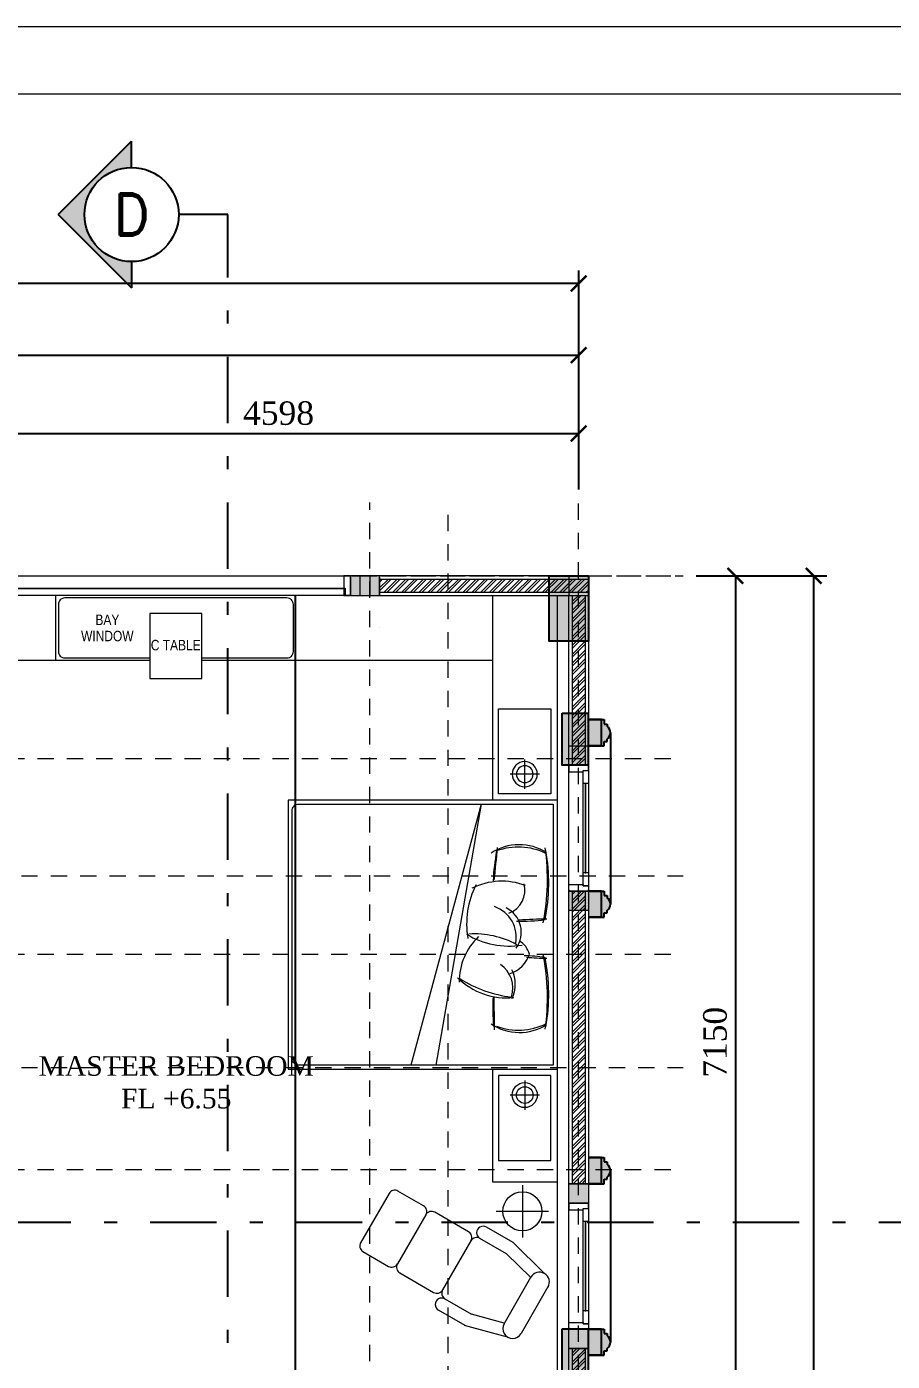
# Model space of a CAD drawing. Header units: millimetres. Extents: x -9564 to 494436, y -140371 to 4257.
# Drawn here: x 66.03 to 72.66, y 120.62 to 130.85 of the extents above; entities that cross this region are included whole.
import ezdxf
from ezdxf.enums import TextEntityAlignment as Align

# ---------------------------------------------------------------- set-up
doc = ezdxf.new("R2010")
doc.units = ezdxf.units.MM
doc.header["$MEASUREMENT"] = 0
for name, pattern in [('DASHDOTX2', [50.8, 25.4, -12.7, 0, -12.7]), ('DASHED2', [0.375, 0.25, -0.125]), ('HIDDEN2', [0.1875, 0.125, -0.0625]), ('SLD-Solid', [0])]:
    doc.linetypes.add(name, pattern=pattern)
doc.layers.get('DEFPOINTS').update_dxf_attribs({"lineweight": 18})
for name, color, linetype in [('1', 5, 'Continuous'), ('TEXT', 4, 'Continuous'), ('WALL', 90, 'Continuous')]:
    doc.layers.add(name, color=color, linetype=linetype)
for name, color, linetype, lineweight in [('28-Arsiran', 252, 'Continuous', 5), ('8', 8, 'Continuous', 5), ('AS', 8, 'HIDDEN2', 5), ('DIM', 1, 'Continuous', 5), ('DINDING', 1, 'Continuous', 20), ('DOOR OPENING', 4, 'SLD-Solid', 5), ('FURNITURE', 25, 'Continuous', 5), ('HATCH', 8, 'Continuous', 13), ('KOL', 5, 'Continuous', 18), ('LEGEND', 1, 'DASHED2', 50), ('TEXT 1', 210, 'Continuous', 5), ('XR-KOP A3_MOZART$0$A-TXTKOP', 3, 'Continuous', 5), ('XR-KOP A3_MOZART$0$KOP-A1$0$A-GRSKOP', 1, 'Continuous', 5)]:
    doc.layers.add(name, color=color, linetype=linetype, lineweight=lineweight)
doc.styles.add('Arial Narrow', font='ARIALN.TTF')
doc.styles.add('HAND', font='ROMAND.SHX', dxfattribs={"width": 0.8, "height": 250})
doc.styles.add('ROMAND', font='romand.shx', dxfattribs={"width": 0.7})
doc.styles.add('style1', font='times.ttf', dxfattribs={"height": 0.15})
doc.styles.add('style2', font='times.ttf', dxfattribs={"height": 0.18})
doc.styles.add('XR-KOP A3_MOZART$0$ROMAND', font='romand.shx', dxfattribs={"height": 2, "bigfont": 'bigfont.shx'})
doc.dimstyles.new('ISO-25', dxfattribs={"dimtxt": 0.18, "dimasz": 0.12, "dimexe": 0.1, "dimexo": 0.1, "dimgap": 0.0625, "dimtad": 1, "dimtoh": 1, "dimdec": 0, "dimlfac": 1000, "dimtxsty": 'style2', "dimblk": 'ARCHTICK', "dimcen": 0.15, "dimclrd": 1, "dimclre": 1, "dimclrt": 4, "dimadec": 0, "dimazin": 0, "dimtfac": 1, "dimtdec": 0, "dimtmove": 0, "dimatfit": 3, "dimldrblk": 'OBLIQUE', "dimfxl": 1, "dimarcsym": 0})
pattern_1 = [(45, (-224.555595, -137.640266), (-0.0336759605, 0.0336759605), []), (45, (-224.533144, -137.640266), (-0.0336759605, 0.0336759605), [])]
pattern_2 = [(0, (0, 0), (0, 6.985), [5.08, -1.905]), (90, (0, 0), (-6.985, 4e-16), [5.08, -1.905])]

# ---------------------------------------------------------------- blocks, each defined once
blk = doc.blocks.new('as2')
at = {"layer": 'AS'}
for p, q in [((253.815, 142.109), (253.815, 163.539)), ((254.415, 141.72), (254.415, 163.539)), ((255.415, 142.031), (255.415, 163.539)), ((242.945, 162.978), (256.215, 162.978)), ((245.805, 162.978), (256.215, 162.978)), ((242.945, 161.578), (256.215, 161.578)), ((242.371, 160.678), (256.215, 160.678)), ((242.945, 160.078), (256.215, 160.078)), ((242.371, 159.208), (256.215, 159.208)), ((242.945, 158.428), (256.215, 158.428))]:
    blk.add_line(p, q, dxfattribs=at)
blk = doc.blocks.new('hsdh')
at = {"layer": 'XR-KOP A3_MOZART$0$KOP-A1$0$A-GRSKOP', "color": 0, "linetype": 'Continuous', "lineweight": 5}
blk.add_lwpolyline([(145480.1, 82601), (107945.4, 82601), (107945.4, 56196.5), (145480.1, 56196.5)], close=True, dxfattribs=at)
at = {"layer": 'XR-KOP A3_MOZART$0$KOP-A1$0$A-GRSKOP', "color": 5, "linetype": 'Continuous', "lineweight": 5}
blk.add_lwpolyline([(145016.9, 82137.7), (108408.6, 82137.7), (108408.6, 56659.8), (145016.9, 56659.8)], close=True, dxfattribs=at)
blk = doc.blocks.new('BED 2000')
at = {"layer": 'FURNITURE', "color": 8, "transparency": 33554687}
for q in [(175005, 22347), (175195, 22347)]:
    blk.add_line((175544, 24347), q, dxfattribs=at)
at = {"layer": 'FURNITURE', "transparency": 33554687}
blk.add_lwpolyline([(176095, 24347), (176095, 22347), (174145, 22347, -0.414214), (174095, 22397), (174095, 24297, -0.414214), (174145, 24347)], format="xyb", close=True, dxfattribs=at)
for centre, radius, start, end in [((175836, 23647), 389, 57.51, 123.8336), ((177104, 23709), 1469, 169.0351, 178.0508), ((174627, 23744), 1434, 348.6475, 9.9575), ((175702, 23243), 513, 69.3026, 116.5026), ((175686, 23689), 192, 291.4295, 14.3652), ((176093, 23429), 661, 153.0538, 189.663), ((175643, 23365), 208, 324.1671, 63.8421), ((175836, 24954), 1505, 269.1536, 277.5533), ((175843, 22989), 468, 132.9496, 180.891), ((175757, 23884), 625, 238.6542, 279.1977), ((175751, 23153), 168, 14.8052, 59.5226), ((175686, 23274), 240, 289.6286, 341.146), ((175889, 22377), 807, 79.6769, 91.1523), ((174627, 22889), 1434, 350.0425, 11.3525), ((175739, 23400), 538, 225.5269, 275.813), ((175558, 22966), 247, 333.7853, 26.6916), ((177083, 22780), 1451, 176.323, 185.3952), ((175836, 22986), 389, 236.1664, 302.49)]:
    blk.add_arc(centre, radius, start, end, dxfattribs=at)
at = {"layer": 'FURNITURE', "color": 8, "transparency": 33554687}
for centre, radius, start, end in [((164078, 25042), 11636, 353.6953, 354.9352), ((175828, 23538), 480, 63.8667, 110.3164), ((174295, 23770), 1756, 349.1093, 7.897), ((175564, 23327), 248, 348.0413, 70.8342), ((176052, 20553), 2913, 90.1063, 94.3312), ((175497, 22693), 659, 61.0456, 94.1497), ((175566, 22938), 220, 341.8746, 55.2032), ((176051, 24694), 1528, 264.0189, 269.8522), ((174295, 22863), 1756, 352.103, 10.8907), ((175884, 23796), 934, 237.3804, 263.3034), ((164123, 22632), 11522, 359.9292, 1.1752), ((175828, 23095), 480, 249.6836, 296.1333)]:
    blk.add_arc(centre, radius, start, end, dxfattribs=at)
blk = doc.blocks.new('TABLE LAMP')
at = {"layer": 'FURNITURE', "color": 8}
for p, q in [((164711, 22181), (164711, 21957)), ((164823, 22069), (164599, 22069))]:
    blk.add_line(p, q, dxfattribs=at)
for radius in [96, 64]:
    blk.add_circle((164711, 22069), radius, dxfattribs=at)
blk = doc.blocks.new('17')
at = {"transparency": 33554687}
for p, q in [((7870, 4970), (8282, 4970)), ((7794, 4895), (7708, 4564)), ((7873, 4819), (7808, 4568)), ((8282, 4819), (7870, 4819)), ((8279, 4819), (8344, 4568)), ((8358, 4895), (8444, 4564)), ((7708, 4568), (7708, 4332)), ((7808, 4568), (7808, 4332)), ((8344, 4332), (8344, 4568)), ((8444, 4568), (8444, 4332)), ((7808, 4232), (7808, 3933)), ((7858, 4282), (8294, 4282)), ((8344, 3933), (8344, 4232)), ((7808, 3833), (7808, 3607)), ((7858, 3883), (8294, 3883)), ((8344, 3607), (8344, 3833)), ((7858, 3557), (8294, 3557))]:
    blk.add_line(p, q, dxfattribs=at)
for centre, radius, start, end in [((7870, 4895), 75.7, 90, 270), ((8282, 4895), 75.7, 270, 90), ((7758, 4332), 50, 180, 0), ((7858, 4332), 50, 180, 270), ((8294, 4332), 50, 270, 0), ((8394, 4332), 50, 180, 0), ((7858, 4232), 50, 90, 180), ((8294, 4232), 50, 0, 90), ((7858, 3933), 50, 180, 270), ((8294, 3933), 50, 270, 0), ((7858, 3833), 50, 90, 180), ((8294, 3833), 50, 0, 90), ((7858, 3607), 50, 180, 270), ((8294, 3607), 50, 270, 0)]:
    blk.add_arc(centre, radius, start, end, dxfattribs=at)
blk = doc.blocks.new('KOLOM PRAKTIS')
at = {"layer": 'HATCH'}
h = blk.add_hatch(color=256, dxfattribs=at)
h.dxf.hatch_style = 1
h.paths.add_polyline_path([(-75, 75), (-75, -75), (75, -75), (75, 75)])
at = {"layer": 'KOL'}
blk.add_lwpolyline([(-75, -75), (75, -75), (75, 75), (-75, 75)], close=True, dxfattribs=at)
blk = doc.blocks.new('KSK 3A')
at = {"layer": 'DOOR OPENING', "linetype": 'Continuous'}
blk.add_line((0, 0), (0, 150), dxfattribs=at)
blk.add_lwpolyline([(50, 95), (40, 95), (40, 150), (5, 150), (5, 145), (0, 145), (0, 5), (5, 5), (5, 0), (50, 0)], close=True, dxfattribs=at)
blk = doc.blocks.new('_ArchTick')
at = {"color": 0, "linetype": 'ByBlock', "const_width": 0.15}
blk.add_lwpolyline([(-0.5, -0.5), (0.5, 0.5)], dxfattribs=at)
blk = doc.blocks.new('*D336')
at = {"layer": 'DEFPOINTS', "color": 0, "transparency": 16777216}
for p in [(294.369, 168.872), (294.369, 161.722), (294.769, 161.722)]:
    blk.add_point(p, dxfattribs=at)
at = {"layer": 'DIM', "color": 1, "lineweight": -2, "transparency": 16777216}
for p, q in [((294.469, 168.872), (294.869, 168.872)), ((294.769, 168.872), (294.769, 161.722)), ((294.469, 161.722), (294.869, 161.722))]:
    blk.add_line(p, q, dxfattribs=at)
at = {"layer": 'DIM', "color": 1, "lineweight": -2, "transparency": 16777216, "xscale": 0.12, "yscale": 0.12, "zscale": 0.12}
for p, rotation in [((294.769, 168.872), 90), ((294.769, 161.722), 270)]:
    blk.add_blockref('_ArchTick', p, dxfattribs=dict(at, rotation=rotation))
at = {"layer": 'DIM', "color": 4, "transparency": 16777216, "insert": (294.614, 165.297), "char_height": 0.18, "attachment_point": 5, "rotation": 90, "style": 'style2'}
blk.add_mtext('7150', dxfattribs=at)
blk = doc.blocks.new('_Oblique')
at = {"color": 0, "linetype": 'ByBlock', "lineweight": -2}
blk.add_line((-0.5, -0.5), (0.5, 0.5), dxfattribs=at)
blk = doc.blocks.new('*D347')
at = {"layer": 'DEFPOINTS', "color": 0, "transparency": 16777216}
for p in [(294.769, 168.872), (295.369, 168.872), (294.769, 151.072)]:
    blk.add_point(p, dxfattribs=at)
at = {"layer": 'DIM', "color": 1, "lineweight": -2, "transparency": 16777216}
for p, q in [((294.869, 168.872), (295.469, 168.872)), ((295.369, 151.072), (295.369, 168.872)), ((294.869, 151.072), (295.469, 151.072))]:
    blk.add_line(p, q, dxfattribs=at)
at = {"layer": 'DIM', "color": 1, "lineweight": -2, "transparency": 16777216, "xscale": 0.12, "yscale": 0.12, "zscale": 0.12}
for p, rotation in [((295.369, 168.872), 90), ((295.369, 151.072), 270)]:
    blk.add_blockref('_ArchTick', p, dxfattribs=dict(at, rotation=rotation))
at = {"layer": 'DIM', "color": 4, "transparency": 16777216, "insert": (295.214, 159.972), "char_height": 0.18, "attachment_point": 5, "rotation": 90, "style": 'style2'}
blk.add_mtext('17800', dxfattribs=at)
blk = doc.blocks.new('*D358')
at = {"layer": 'DEFPOINTS', "color": 0, "transparency": 16777216}
for p in [(293.569, 169.964), (288.971, 169.434), (293.569, 169.434)]:
    blk.add_point(p, dxfattribs=at)
at = {"layer": 'DIM', "color": 1, "lineweight": -2, "transparency": 16777216}
for p, q in [((288.971, 169.534), (288.971, 170.064)), ((293.569, 169.534), (293.569, 170.064)), ((288.971, 169.964), (293.569, 169.964))]:
    blk.add_line(p, q, dxfattribs=at)
at = {"layer": 'DIM', "color": 1, "lineweight": -2, "transparency": 16777216, "xscale": 0.12, "yscale": 0.12, "zscale": 0.12, "rotation": 180}
blk.add_blockref('_ArchTick', (288.971, 169.964), dxfattribs=at)
at = {"layer": 'DIM', "color": 1, "lineweight": -2, "transparency": 16777216, "xscale": 0.12, "yscale": 0.12, "zscale": 0.12}
blk.add_blockref('_ArchTick', (293.569, 169.964), dxfattribs=at)
at = {"layer": 'DIM', "color": 4, "transparency": 16777216, "insert": (291.27, 170.118), "char_height": 0.18, "attachment_point": 5, "style": 'style2'}
blk.add_mtext('4598', dxfattribs=at)
blk = doc.blocks.new('*D359')
at = {"layer": 'DEFPOINTS', "color": 0, "transparency": 16777216}
for p in [(293.569, 170.564), (283.974, 169.964), (293.569, 169.964)]:
    blk.add_point(p, dxfattribs=at)
at = {"layer": 'DIM', "color": 1, "lineweight": -2, "transparency": 16777216}
for p, q in [((283.974, 170.064), (283.974, 170.664)), ((293.569, 170.064), (293.569, 170.664)), ((283.974, 170.564), (293.569, 170.564))]:
    blk.add_line(p, q, dxfattribs=at)
at = {"layer": 'DIM', "color": 1, "lineweight": -2, "transparency": 16777216, "xscale": 0.12, "yscale": 0.12, "zscale": 0.12, "rotation": 180}
blk.add_blockref('_ArchTick', (283.974, 170.564), dxfattribs=at)
at = {"layer": 'DIM', "color": 1, "lineweight": -2, "transparency": 16777216, "xscale": 0.12, "yscale": 0.12, "zscale": 0.12}
blk.add_blockref('_ArchTick', (293.569, 170.564), dxfattribs=at)
at = {"layer": 'DIM', "color": 4, "transparency": 16777216, "insert": (288.771, 170.718), "char_height": 0.18, "attachment_point": 5, "style": 'style2'}
blk.add_mtext('9595', dxfattribs=at)
blk = doc.blocks.new('*D360')
at = {"layer": 'DEFPOINTS', "color": 0, "transparency": 16777216}
for p in [(283.974, 171.113), (283.974, 170.564), (293.569, 170.564)]:
    blk.add_point(p, dxfattribs=at)
at = {"layer": 'DIM', "color": 1, "lineweight": -2, "transparency": 16777216}
for p, q in [((283.974, 170.664), (283.974, 171.213)), ((293.569, 170.664), (293.569, 171.213)), ((293.569, 171.113), (283.974, 171.113))]:
    blk.add_line(p, q, dxfattribs=at)
at = {"layer": 'DIM', "color": 1, "lineweight": -2, "transparency": 16777216, "xscale": 0.12, "yscale": 0.12, "zscale": 0.12, "rotation": 180}
blk.add_blockref('_ArchTick', (283.974, 171.113), dxfattribs=at)
at = {"layer": 'DIM', "color": 1, "lineweight": -2, "transparency": 16777216, "xscale": 0.12, "yscale": 0.12, "zscale": 0.12}
blk.add_blockref('_ArchTick', (293.569, 171.113), dxfattribs=at)
at = {"layer": 'DIM', "color": 4, "transparency": 16777216, "insert": (288.771, 171.267), "char_height": 0.18, "attachment_point": 5, "style": 'style2'}
blk.add_mtext('9595', dxfattribs=at)
blk = doc.blocks.new('ARAH-4')
blk.add_hatch(color=8).paths.add_polyline_path([(-4.5, 0), (-7, 0), (0, -7), (7, 0), (4.5, 0, -1)])
at = {"color": 9}
for p, q in [((0, -7), (-7, 0)), ((-4.5, 0), (-7, 0)), ((0, -7), (7, 0)), ((4.5, 0), (7, 0))]:
    blk.add_line(p, q, dxfattribs=at)
blk.add_circle((0, 0), 4.5, dxfattribs=at)
at = {"color": 4, "style": 'ROMAND'}
blk.add_attdef('A', text='', height=4, dxfattribs=at).set_placement((0, 0), align=Align.MIDDLE_CENTER)
blk = doc.blocks.new('pot2')
at = {"layer": '1', "linetype": 'DASHDOTX2', "ltscale": 0.02}
for points in [[(170.505, 148.839), (170.882, 148.839), (170.882, 171.641), (170.505, 171.641)], [(160.243, 164.296), (160.243, 163.919), (176.635, 163.919), (176.635, 164.296)]]:
    blk.add_lwpolyline(points, dxfattribs=at)
ref = blk.add_blockref('ARAH-4', (170.144, 171.641), dxfattribs=dict(xscale=0.08021946471751398, yscale=0.08021946471751398, zscale=0.08021946471751398, rotation=270))
ref.add_attrib('A', 'D', dxfattribs={"color": 4, "height": 0.321, "style": 'ROMAND'}).set_placement((170.144, 171.641), align=Align.MIDDLE_CENTER)
blk = doc.blocks.new('k4')
at = {"true_color": 0x636466}
h = blk.add_hatch(dxfattribs=at)
h.set_pattern_fill('ANGLE', color=251)
h.set_pattern_definition(pattern_2)
h.paths.add_polyline_path([(210.558, -20.392), (210.358, -20.392), (210.358, -20.792), (210.558, -20.792)])
h = blk.add_hatch(color=251, dxfattribs=at)
h.dxf.hatch_style = 1
h.paths.add_polyline_path([(210.558, -20.594), (210.358, -20.594), (210.358, -20.792), (210.558, -20.792)])
h.paths.add_polyline_path([(210.558, -20.392), (210.358, -20.392), (210.358, -20.594), (210.558, -20.594)])
for p, q in [((210.358, -20.392), (210.558, -20.392)), ((210.558, -20.392), (210.558, -20.792)), ((210.558, -20.792), (210.358, -20.792))]:
    blk.add_line(p, q)
blk.add_lwpolyline([(210.358, -20.392), (210.558, -20.392), (210.558, -20.792), (210.358, -20.792)], close=True)
blk = doc.blocks.new('kolom1')
at = {"true_color": 0x636466}
h = blk.add_hatch(dxfattribs=at)
h.set_pattern_fill('ANGLE', color=251)
h.set_pattern_definition(pattern_2)
h.paths.add_polyline_path([(201.312, -20.514), (201.612, -20.514), (201.612, -20.014), (201.312, -20.014)])
h = blk.add_hatch(color=251, dxfattribs=at)
h.dxf.hatch_style = 1
h.paths.add_polyline_path([(201.612, -20.014), (201.312, -20.014), (201.312, -20.514), (201.612, -20.514)])
blk.add_lwpolyline([(201.612, -20.014), (201.612, -20.514), (201.312, -20.514), (201.312, -20.014)], close=True)
blk = doc.blocks.new('KL3')
at = {"color": 244, "lineweight": -2, "true_color": 0x991b1e}
blk.add_line((357.173, -307.682), (357.173, -307.682), dxfattribs=at)
for name, p in [('kolom1', (157.161, -287.269)), ('k4', (148.214, -287.942)), ('k4', (148.214, -292.662))]:
    blk.add_blockref(name, p)
blk = doc.blocks.new('fim4')
at = {"layer": 'DIM'}
for base, p1, p2, picture, middle in [((283.9735, 171.1129), (293.5685, 170.5635), (283.9735, 170.5635), '*D360', (288.771, 171.2672)), ((293.5685, 170.5635), (283.9735, 169.9635), (293.5685, 169.9635), '*D359', (288.771, 170.7178)), ((293.56852, 169.96351), (288.97101, 169.43389), (293.56852, 169.43389), '*D358', (291.26977, 170.11782))]:
    dim = blk.add_linear_dim(base=base, p1=p1, p2=p2, dimstyle='ISO-25', dxfattribs=at)
    dim.commit()
    dim.dimension.update_dxf_attribs({"geometry": picture, "text_midpoint": middle})
for base, p1, p2, picture, middle in [((294.7687, 161.7224), (294.3685, 168.8724), (294.3685, 161.7224), '*D336', (294.6144, 165.2974)), ((295.3687, 168.8724), (294.7687, 151.0724), (294.7687, 168.8724), '*D347', (295.2144, 159.9724))]:
    dim = blk.add_linear_dim(base=base, p1=p1, p2=p2, angle=90, dimstyle='ISO-25', dxfattribs=at)
    dim.commit()
    dim.dimension.update_dxf_attribs({"geometry": picture, "text_midpoint": middle})
blk = doc.blocks.new('A$C2a879c63')
h = blk.add_hatch(color=8)
h.dxf.hatch_style = 1
h.paths.add_polyline_path([(99.3461, 24.2348), (99.2461, 24.2348), (99.2461, 24.0873), (99.3461, 24.0873)])
h.paths.add_polyline_path([(99.3461, 24.0873), (99.2461, 24.0873), (99.2461, 24.0348), (99.3461, 24.0348)])
h = blk.add_hatch(color=8)
h.dxf.hatch_style = 1
h.paths.add_polyline_path([(99.3891, 24.0854), (99.3891, 24.0685), (99.367, 24.0685), (99.367, 24.0348), (99.3461, 24.0348), (99.2461, 24.0348), (99.2461, 24.0848), (99.2461, 24.0848), (99.2461, 24.1823), (99.3916, 24.1823, -0.4997944)])
h.paths.add_polyline_path([(99.3891, 24.1841, -0.0125893), (99.3916, 24.1823), (99.2461, 24.1823), (99.2461, 24.2348), (99.3461, 24.2348), (99.367, 24.2348), (99.367, 24.201), (99.3891, 24.201)])
h = blk.add_hatch(color=8)
h.dxf.hatch_style = 1
h.paths.add_polyline_path([(99.3461, 22.921), (99.2461, 22.921), (99.2461, 22.7735), (99.3461, 22.7735)])
h.paths.add_polyline_path([(99.3461, 22.7735), (99.2461, 22.7735), (99.2461, 22.721), (99.3461, 22.721)])
h = blk.add_hatch(color=8)
h.dxf.hatch_style = 1
h.paths.add_polyline_path([(99.3891, 22.7717), (99.3891, 22.7548), (99.367, 22.7548), (99.367, 22.721), (99.3461, 22.721), (99.2461, 22.721), (99.2461, 22.771), (99.2461, 22.771), (99.2461, 22.8685), (99.3916, 22.8685, -0.4997944)])
h.paths.add_polyline_path([(99.3891, 22.8703, -0.0125893), (99.3916, 22.8685), (99.2461, 22.8685), (99.2461, 22.921), (99.3461, 22.921), (99.367, 22.921), (99.367, 22.8872), (99.3891, 22.8872)])
h = blk.add_hatch(color=8)
h.dxf.hatch_style = 1
h.paths.add_polyline_path([(99.3461, 20.8785), (99.2461, 20.8785), (99.2461, 20.731), (99.3461, 20.731)])
h.paths.add_polyline_path([(99.3461, 20.731), (99.2461, 20.731), (99.2461, 20.6785), (99.3461, 20.6785)])
h = blk.add_hatch(color=8)
h.dxf.hatch_style = 1
h.paths.add_polyline_path([(99.3891, 20.7292), (99.3891, 20.7123), (99.367, 20.7123), (99.367, 20.6785), (99.3461, 20.6785), (99.2461, 20.6785), (99.2461, 20.7285), (99.2461, 20.7285), (99.2461, 20.826), (99.3916, 20.826, -0.4997944)])
h.paths.add_polyline_path([(99.3891, 20.8278, -0.0125893), (99.3916, 20.826), (99.2461, 20.826), (99.2461, 20.8785), (99.3461, 20.8785), (99.367, 20.8785), (99.367, 20.8447), (99.3891, 20.8447)])
h = blk.add_hatch(color=8)
h.dxf.hatch_style = 1
h.paths.add_polyline_path([(99.3461, 19.5647), (99.2461, 19.5647), (99.2461, 19.4172), (99.3461, 19.4172)])
h.paths.add_polyline_path([(99.3461, 19.4172), (99.2461, 19.4172), (99.2461, 19.3647), (99.3461, 19.3647)])
h = blk.add_hatch(color=8)
h.dxf.hatch_style = 1
h.paths.add_polyline_path([(99.3891, 19.4154), (99.3891, 19.3985), (99.367, 19.3985), (99.367, 19.3647), (99.3461, 19.3647), (99.2461, 19.3647), (99.2461, 19.4147), (99.2461, 19.4147), (99.2461, 19.5122), (99.3916, 19.5122, -0.4997944)])
h.paths.add_polyline_path([(99.3891, 19.5141, -0.0125893), (99.3916, 19.5122), (99.2461, 19.5122), (99.2461, 19.5647), (99.3461, 19.5647), (99.367, 19.5647), (99.367, 19.531), (99.3891, 19.531)])
at = {"layer": '28-Arsiran'}
h = blk.add_hatch(dxfattribs=at)
h.set_pattern_fill('ANSI32', color=256, scale=0.005)
h.set_pattern_definition(pattern_1)
h.paths.add_polyline_path([(99.2461, 25.2123), (99.2461, 25.3123), (97.6461, 25.3123), (97.6461, 25.2123)])
h = blk.add_hatch(dxfattribs=at)
h.set_pattern_fill('ANSI32', color=256, scale=0.005)
h.set_pattern_definition([(45, (-224.555595, -134.910266), (-0.0336759605, 0.0336759605), []), (45, (-224.533144, -134.910266), (-0.0336759605, 0.0336759605), [])])
h.paths.add_polyline_path([(99.2211, 22.921), (99.1211, 22.921), (99.1211, 20.6786), (99.2211, 20.6786)])
h.paths.add_polyline_path([(99.1211, 23.8848), (99.2211, 23.8848), (99.2211, 25.1873), (99.1211, 25.1873)])
h = blk.add_hatch(dxfattribs=at)
h.set_pattern_fill('ANSI32', color=256, scale=0.005)
h.set_pattern_definition(pattern_1)
h.paths.add_polyline_path([(99.1211, 19.4146), (99.1211, 18.2623), (99.2211, 18.2623), (99.2211, 19.4146)])
for p, q in [((97.0022, 18.2623), (97.0022, 25.1873)), ((99.3461, 24.2348), (99.2461, 24.2348)), ((99.2461, 24.2348), (99.3461, 24.2348)), ((99.3461, 24.0348), (99.3461, 24.2348)), ((99.3461, 24.2348), (99.367, 24.2348)), ((99.367, 24.2348), (99.367, 24.201)), ((99.367, 24.201), (99.3891, 24.201)), ((99.3891, 24.201), (99.3891, 24.1841)), ((99.367, 24.0348), (99.367, 24.0685)), ((99.367, 24.0685), (99.3891, 24.0685)), ((99.3891, 24.0685), (99.3891, 24.0854)), ((99.4146, 24.1348), (99.4146, 22.821)), ((99.2461, 24.0348), (99.3461, 24.0348)), ((99.3461, 24.0348), (99.2461, 24.0348)), ((99.3461, 24.0348), (99.367, 24.0348)), ((99.3461, 22.921), (99.2461, 22.921)), ((99.2461, 22.921), (99.3461, 22.921)), ((99.3461, 22.721), (99.3461, 22.921)), ((99.3461, 22.921), (99.367, 22.921)), ((99.367, 22.921), (99.367, 22.8872)), ((99.367, 22.8872), (99.3891, 22.8872)), ((99.3891, 22.8872), (99.3891, 22.8703)), ((99.2461, 22.721), (99.3461, 22.721)), ((99.3461, 22.721), (99.2461, 22.721)), ((99.3461, 22.721), (99.367, 22.721)), ((99.367, 22.721), (99.367, 22.7548)), ((99.367, 22.7548), (99.3891, 22.7548)), ((99.3891, 22.7548), (99.3891, 22.7717)), ((99.3461, 20.8785), (99.2461, 20.8785)), ((99.2461, 20.8785), (99.3461, 20.8785)), ((99.3461, 20.6785), (99.3461, 20.8785)), ((99.3461, 20.8785), (99.367, 20.8785)), ((99.367, 20.8785), (99.367, 20.8447)), ((99.367, 20.8447), (99.3891, 20.8447)), ((99.3891, 20.8447), (99.3891, 20.8278)), ((99.4146, 20.7785), (99.4146, 19.4647)), ((99.2461, 20.6785), (99.3461, 20.6785)), ((99.3461, 20.6785), (99.2461, 20.6785)), ((99.3461, 20.6785), (99.367, 20.6785)), ((99.367, 20.6785), (99.367, 20.7123)), ((99.367, 20.7123), (99.3891, 20.7123)), ((99.3891, 20.7123), (99.3891, 20.7292)), ((99.3461, 19.5647), (99.2461, 19.5647)), ((99.2461, 19.5647), (99.3461, 19.5647)), ((99.3461, 19.3647), (99.3461, 19.5647)), ((99.3461, 19.5647), (99.367, 19.5647)), ((99.367, 19.5647), (99.367, 19.531)), ((99.367, 19.531), (99.3891, 19.531)), ((99.3891, 19.531), (99.3891, 19.5141)), ((99.2461, 19.3647), (99.3461, 19.3647)), ((99.3461, 19.3647), (99.2461, 19.3647)), ((99.3461, 19.3647), (99.367, 19.3647)), ((99.367, 19.3647), (99.367, 19.3985)), ((99.367, 19.3985), (99.3891, 19.3985)), ((99.3891, 19.3985), (99.3891, 19.4154))]:
    blk.add_line(p, q)
for centre in [(99.354, 24.1348), (99.354, 22.821), (99.354, 20.7785), (99.354, 19.4647)]:
    blk.add_arc(centre, 0.0606, 305.44619, 54.55381)
at = {"layer": '8', "transparency": 33554508}
blk.add_line((99.2461, 25.3373), (97.6461, 25.3373), dxfattribs=at)
at = {"layer": '8'}
for p, q in [((97.6461, 25.3123), (99.2461, 25.3123)), ((97.6461, 25.2123), (99.2461, 25.2123)), ((99.1211, 25.1873), (99.1211, 23.8848)), ((99.2211, 25.1873), (99.2211, 23.8848)), ((99.1211, 22.921), (99.1211, 20.6785)), ((99.2211, 22.921), (99.2211, 20.6785)), ((99.1211, 21.7722), (99.1211, 20.6835)), ((99.2211, 21.7722), (99.2211, 20.6835)), ((99.1211, 19.4147), (99.1211, 18.1173)), ((99.2211, 19.4147), (99.2211, 18.1173))]:
    blk.add_line(p, q, dxfattribs=at)
at = {"layer": '8', "transparency": 33554687}
for p, q in [((95.1661, 24.6873), (95.1661, 25.1873)), ((97.0061, 24.6873), (97.0061, 25.1873)), ((98.5111, 25.1873), (98.5111, 23.6173)), ((99.0061, 25.1873), (99.0061, 18.2673)), ((95.8861, 24.6873), (94.7661, 24.6873)), ((98.5111, 24.6873), (96.2861, 24.6873)), ((99.0061, 23.6173), (96.9461, 23.6173)), ((96.9461, 23.6173), (96.9461, 21.5573)), ((96.9461, 21.5573), (99.0061, 21.5573)), ((98.5111, 21.5573), (98.5111, 20.6923)), ((98.5111, 20.6923), (99.0061, 20.6923)), ((98.7404, 20.6665), (98.7404, 20.2665)), ((98.9404, 20.4665), (98.5404, 20.4665))]:
    blk.add_line(p, q, dxfattribs=at)
blk.add_lwpolyline([(96.2861, 24.7073), (96.9361, 24.7073, 0.4142136), (96.9861, 24.7573), (96.9861, 25.1173, 0.4142136), (96.9361, 25.1673), (95.2361, 25.1673, 0.4142136), (95.1861, 25.1173), (95.1861, 24.7573, 0.4142136), (95.2361, 24.7073), (95.8861, 24.7073)], format="xyb", dxfattribs=at)
for points in [[(95.8861, 24.5493), (96.2861, 24.5493), (96.2861, 25.0493), (95.8861, 25.0493)], [(98.5586, 24.3173), (98.9586, 24.3173), (98.9586, 23.6673), (98.5586, 23.6673)], [(98.5586, 20.8573), (98.9586, 20.8573), (98.9586, 21.5073), (98.5586, 21.5073)]]:
    blk.add_lwpolyline(points, close=True, dxfattribs=at)
blk.add_circle((98.7404, 20.4665), 0.15, dxfattribs=at)
at = {"layer": 'DINDING'}
for points in [[(97.6461, 25.1873), (99.2461, 25.1873), (99.2461, 25.3373), (97.6461, 25.3373)], [(99.2461, 25.1873), (99.2461, 20.6785), (99.0961, 20.6785), (99.0961, 25.1873)], [(99.2461, 19.4147), (99.2461, 18.2623), (99.0961, 18.2623), (99.0961, 19.4147)]]:
    blk.add_lwpolyline(points, close=True, dxfattribs=at)
at = {"layer": 'DOOR OPENING', "linetype": 'Continuous'}
for p, q in [((99.0961, 23.8847), (99.2461, 23.8848)), ((99.0961, 22.921), (99.2461, 22.921)), ((99.0961, 20.5285), (99.2461, 20.5285)), ((99.0961, 19.5647), (99.2461, 19.5648))]:
    blk.add_line(p, q, dxfattribs=at)
at = {"layer": 'DOOR OPENING', "linetype": 'Continuous', "transparency": 33554687}
for p, q in [((99.2061, 22.961), (99.2061, 23.8448)), ((99.2461, 23.8448), (99.2461, 23.7448)), ((99.2461, 23.7448), (99.2061, 23.7448)), ((99.2461, 23.061), (99.2061, 23.061)), ((99.2461, 22.961), (99.2061, 22.961)), ((99.2061, 19.6048), (99.2061, 20.4885)), ((99.2461, 20.4885), (99.2461, 20.3885)), ((99.2461, 20.3885), (99.2061, 20.3885)), ((99.2461, 19.7048), (99.2061, 19.7048)), ((99.2461, 19.6048), (99.2061, 19.6048))]:
    blk.add_line(p, q, dxfattribs=at)
for points in [[(94.7661, 25.3373), (97.4236, 25.3373), (97.4236, 25.1873), (94.7661, 25.1873)], [(94.8061, 25.2423), (97.3836, 25.2423), (97.3836, 25.2373), (94.8061, 25.2373)], [(99.0961, 22.921), (99.0961, 23.8847), (99.2461, 23.8848), (99.2461, 22.921)], [(99.2261, 23.7448), (99.2204, 23.7448), (99.2204, 23.061), (99.2261, 23.061)], [(99.0961, 19.5647), (99.0961, 20.5285), (99.2461, 20.5285), (99.2461, 19.5648)], [(99.2261, 20.3885), (99.2204, 20.3885), (99.2204, 19.7048), (99.2261, 19.7048)]]:
    blk.add_lwpolyline(points, close=True, dxfattribs=at)
at = {"layer": 'DOOR OPENING', "color": 8, "linetype": 'Continuous', "ltscale": 0.75, "transparency": 33554687}
blk.add_lwpolyline([(97.3736, 25.1873), (97.3836, 25.1873), (97.3836, 25.2373), (97.3736, 25.2373)], close=True, dxfattribs=at)
at = {"layer": 'DOOR OPENING', "linetype": 'Continuous'}
for points in [[(99.2061, 23.8348), (99.2061, 23.8448), (99.2461, 23.8448), (99.2461, 23.8798), (99.2411, 23.8798), (99.2411, 23.8848), (99.1011, 23.8847), (99.1011, 23.8797), (99.0961, 23.8797), (99.0961, 23.8347)], [(99.2061, 22.971), (99.2061, 22.961), (99.2461, 22.961), (99.2461, 22.926), (99.2411, 22.926), (99.2411, 22.921), (99.1011, 22.921), (99.1011, 22.926), (99.0961, 22.926), (99.0961, 22.971)], [(99.2061, 20.4785), (99.2061, 20.4885), (99.2461, 20.4885), (99.2461, 20.5235), (99.2411, 20.5235), (99.2411, 20.5285), (99.1011, 20.5285), (99.1011, 20.5235), (99.0961, 20.5235), (99.0961, 20.4785)], [(99.2061, 19.6148), (99.2061, 19.6048), (99.2461, 19.6048), (99.2461, 19.5698), (99.2411, 19.5698), (99.2411, 19.5648), (99.1011, 19.5647), (99.1011, 19.5697), (99.0961, 19.5697), (99.0961, 19.6147)]]:
    blk.add_lwpolyline(points, close=True, dxfattribs=at)
for name, p in [('pot2', (-74.3974, -143.5351)), ('fim4', (-194.3974, -143.5351)), ('KL3', (-259.5266, 332.6194))]:
    blk.add_blockref(name, p)
at = {"layer": '8', "transparency": 33554687, "xscale": 0.000999999999999998, "yscale": 0.000999999999999998, "zscale": 0.000999999999999998, "rotation": 239.999999999999}
blk.add_blockref('17', (98.5674, 29.1876), dxfattribs=at)
at = {"layer": 'DINDING'}
blk.add_blockref('as2', (-156.2437, -137.6403), dxfattribs=at)
at = {"layer": 'DOOR OPENING', "color": 8, "transparency": 33554687, "xscale": 0.001, "yscale": 0.001, "zscale": 0.001, "rotation": 180}
blk.add_blockref('KSK 3A', (97.4236, 25.3373), dxfattribs=at)
at = {"layer": 'FURNITURE', "linetype": 'Continuous', "transparency": 33554687, "xscale": -0.001, "yscale": 0.001, "zscale": 0.001, "rotation": 180}
blk.add_blockref('TABLE LAMP', (-65.9523, 45.8859), dxfattribs=at)
at = {"layer": 'FURNITURE', "linetype": 'Continuous', "transparency": 33554687, "xscale": 0.001, "yscale": 0.001, "zscale": 0.001}
for name, p in [('BED 2000', (-77.1187, -0.7595)), ('TABLE LAMP', (-65.9523, -0.7114))]:
    blk.add_blockref(name, p, dxfattribs=at)
at = {"layer": 'LEGEND', "xscale": 0.00111896417510141, "yscale": 0.00111896417510141, "zscale": 0.00111896417510141}
blk.add_blockref('hsdh', (-36.787, -62.8819), dxfattribs=at)
at = {"layer": 'WALL', "transparency": 33554687, "xscale": 0.001, "yscale": 0.001, "zscale": 0.001}
for p in [(97.4986, 25.2623), (97.5711, 25.2623), (99.1711, 25.2623)]:
    blk.add_blockref('KOLOM PRAKTIS', p, dxfattribs=at)
at = {"layer": 'WALL', "transparency": 33554687, "xscale": -0.001, "yscale": 0.001, "zscale": 0.001, "rotation": 180}
for p in [(99.1711, 23.9598), (99.1711, 22.846), (99.1711, 20.6035), (99.1711, 19.4897)]:
    blk.add_blockref('KOLOM PRAKTIS', p, dxfattribs=at)
at = {"color": 4, "style": 'HAND'}
for tag, height, rotation, p in [('DRY.WASHER', 0.054, 0, (11.9366, 24.9122)), ('PATIO', 0.135, 0, (20.9666, 21.5696)), ('GENSET', 0.135, 0, (18.2157, 17.1045)), ('PLANTERBOX', 0.135, 90, (22.169, 13.2959)), ('PLANTERBOX', 0.135, 0, (18.5224, 11.5633)), ('PATIO', 0.135, 0, (400.0395, 10.821)), ('CARPORT', 0.135, 0, (12.157, 9.7744)), ('CARPORT', 0.135, 0, (20.6202, 9.7744))]:
    blk.add_attdef(tag, text='', height=height, rotation=rotation, dxfattribs=at).set_placement(p, align=Align.MIDDLE)
at = {"layer": 'TEXT', "insert": (96.0889, 21.4541), "char_height": 0.15, "width": 3.201421, "attachment_point": 5, "style": 'style1'}
blk.add_mtext('\\A1;MASTER BEDROOM\\PFL +6.55', dxfattribs=at)
at = {"layer": 'TEXT 1', "transparency": 33554687, "style": 'Arial Narrow'}
for s, p in [('BAY', (95.4697, 24.9602)), ('WINDOW', (95.3601, 24.8357)), ('C TABLE', (95.8941, 24.7662))]:
    blk.add_text(s, height=0.08, dxfattribs=at).set_placement(p)
at = {"layer": 'XR-KOP A3_MOZART$0$A-TXTKOP', "style": 'XR-KOP A3_MOZART$0$ROMAND'}
for tag, p in [('1:200', (37.0468, 3.1879)), ('1:100', (79.0468, 3.1879)), ('1:100', (121.0468, 3.1879)), ('1:100', (163.0468, 3.1879)), ('1:100', (205.0468, 3.1879)), ('1:100', (247.0468, 3.1879)), ('1:100', (289.0468, 3.1879)), ('1:100', (331.0468, 3.1879)), ('1:100', (373.0468, 3.1879)), ('1:100', (415.0468, 3.1879)), ('1:100', (457.0468, 3.1879)), ('1:100', (499.0468, 3.1879))]:
    blk.add_attdef(tag, text='', height=0.1296, dxfattribs=at).set_placement(p, align=Align.MIDDLE)

msp = doc.modelspace()

# ---------------------------------------------------------------- block references
msp.add_blockref('A$C2a879c63', (-28.9148, 101.3058))

doc.saveas('drawing.dxf')
